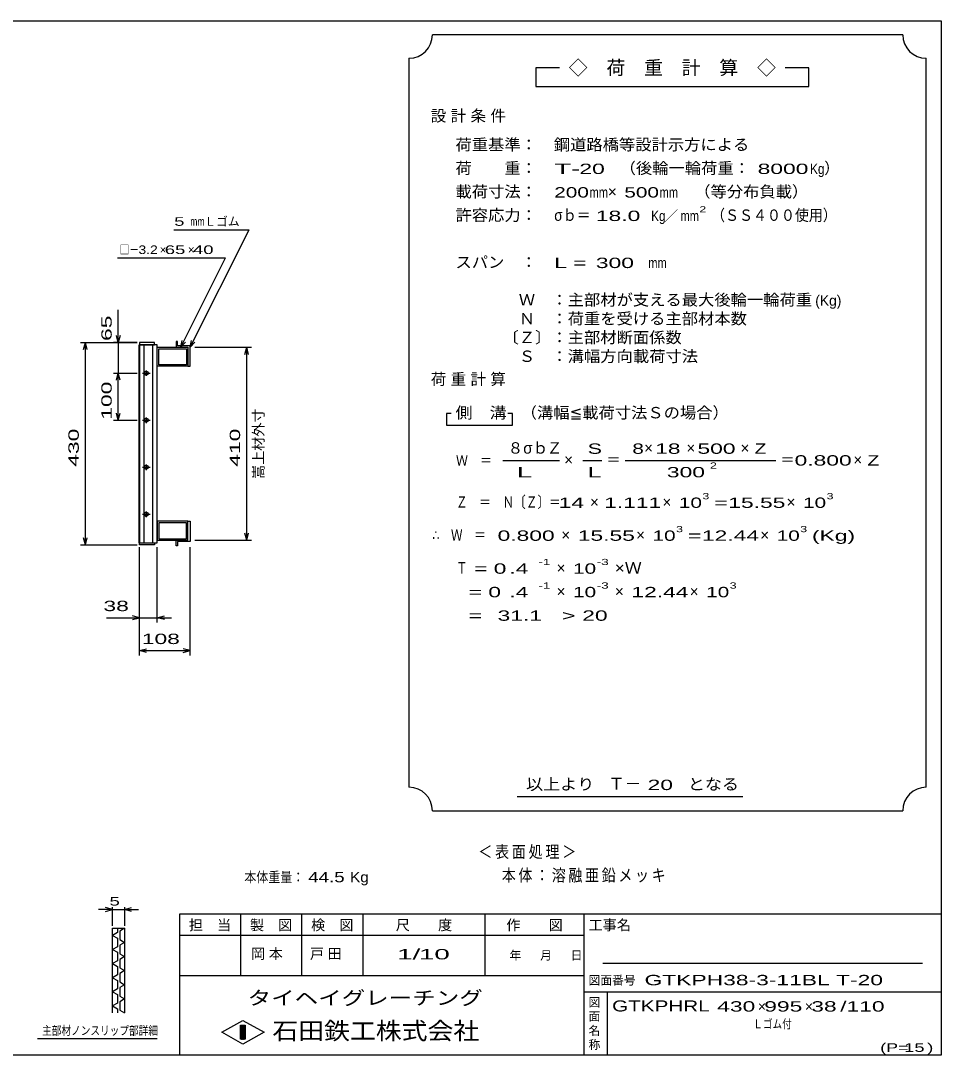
# Model space of a CAD drawing. Units: millimetres, scale not verified. Extents: x -1820 to 1731, y -1282 to 1054.
# Drawn here: x -227 to 1731, y -1146 to 1054 of the extents above; entities that cross this region are included whole.
import ezdxf
from ezdxf.enums import TextEntityAlignment as Align

# ---------------------------------------------------------------- set-up
doc = ezdxf.new("R2010")
doc.units = ezdxf.units.MM
doc.header["$LTSCALE"] = 10
for name, color, linetype, lineweight in [('0_2', 150, 'Continuous', 25), ('16', 3, 'Continuous', 25), ('22', 4, 'Continuous', 25), ('24', 2, 'Continuous', 25), ('32', 4, 'Continuous', 25)]:
    doc.layers.add(name, color=color, linetype=linetype, lineweight=lineweight)
doc.styles.add('ベクトル', font='')
doc.styles.get('ベクトル').set_extended_font_data('ベクトル')

msp = doc.modelspace()

# ---------------------------------------------------------------- linework, layer by layer
at = {"layer": '0_2'}
for p, q in [((-1729, 1053.5), (1731, 1053.5)), ((1731, 1053.5), (1731, -1146.5)), ((1731, -846.5), (111, -846.5)), ((111, -846.5), (111, -1146.5)), ((241, -846.5), (241, -976.5)), ((371, -976.5), (371, -846.5)), ((501, -846.5), (501, -976.5)), ((761, -976.5), (761, -846.5)), ((971, -846.5), (971, -1146.5)), ((971, -891.5), (111, -891.5)), ((1691, -951.5), (1011, -951.5)), ((111, -976.5), (971, -976.5)), ((971, -1011.5), (1731, -1011.5)), ((1021, -1146.5), (1021, -1011.5)), ((201, -1097.5), (246, -1072.5)), ((246, -1072.5), (291, -1097.5)), ((246, -1122.5), (201, -1097.5)), ((241, -1082.5), (251, -1082.5)), ((241, -1112.5), (241, -1082.5)), ((241, -1082.5), (243, -1082.5)), ((243, -1082.5), (243, -1112.5)), ((245, -1112.5), (245, -1082.5)), ((245, -1082.5), (247, -1082.5)), ((291, -1097.5), (246, -1122.5)), ((247, -1082.5), (247, -1112.5)), ((249, -1112.5), (249, -1082.5)), ((249, -1082.5), (251, -1082.5)), ((251, -1082.5), (251, -1112.5)), ((251, -1082.5), (251, -1112.5)), ((251, -1112.5), (241, -1112.5)), ((243, -1112.5), (245, -1112.5)), ((247, -1112.5), (249, -1112.5)), ((1731, -1146.5), (-1729, -1146.5))]:
    msp.add_line(p, q, dxfattribs=at)
at = {"layer": '16'}
for p, q in [((25.3, -56.5), (25.3, 364.5)), ((25.3, 364.5), (26, 364.5)), ((58, 369), (26, 369)), ((26, 369), (26, 364.5)), ((26, 364.5), (58, 364.5)), ((26, 364.5), (26, -56.5)), ((64, 364.5), (26, 364.5)), ((35.5, 364.5), (35.5, -56.5)), ((54.5, -56.5), (54.5, 364.5)), ((58, 364.5), (58, 369)), ((64, -56.5), (64, 364.5)), ((64, 359), (129, 359)), ((64, 319), (64, 359)), ((67, 356), (126, 356)), ((67, 322), (67, 356)), ((107, 371), (104, 371)), ((104, 371), (104, 359)), ((104, 359), (129, 359)), ((107, 362), (107, 371)), ((134, 362), (107, 362)), ((126, 356), (126, 322)), ((129, 359), (129, 319)), ((129, 359), (129, 319)), ((134, 319), (134, 362)), ((40.5, 310), (40.5, 298)), ((129, 319), (64, 319)), ((126, 322), (67, 322)), ((129, 319), (134, 319)), ((32.5, 304), (48.5, 304)), ((42.5, 307), (38.5, 307)), ((38.5, 301), (42.5, 301)), ((32.5, 204), (48.5, 204)), ((42.5, 207), (38.5, 207)), ((38.5, 201), (42.5, 201)), ((40.5, 210), (40.5, 198)), ((40.5, 110), (40.5, 98)), ((32.5, 104), (48.5, 104)), ((42.5, 107), (38.5, 107)), ((38.5, 101), (42.5, 101)), ((32.5, 4), (48.5, 4)), ((42.5, 7), (38.5, 7)), ((38.5, 1), (42.5, 1)), ((40.5, 10), (40.5, -2)), ((129, -11), (64, -11)), ((64, -11), (64, -51)), ((126, -14), (67, -14)), ((67, -14), (67, -48)), ((126, -48), (126, -14)), ((129, -51), (129, -11)), ((129, -11), (134, -11)), ((129, -51), (129, -11)), ((134, -11), (134, -54)), ((26, -56.5), (25.3, -56.5)), ((26, -56.5), (58, -56.5)), ((26, -61), (26, -56.5)), ((26, -56.5), (64, -56.5)), ((58, -61), (26, -61)), ((58, -56.5), (58, -61)), ((64, -51), (129, -51)), ((67, -48), (126, -48)), ((104, -63), (104, -51)), ((104, -51), (129, -51)), ((107, -63), (104, -63)), ((134, -54), (107, -54)), ((107, -54), (107, -63))]:
    msp.add_line(p, q, dxfattribs=at)
for centre, radius, start, end in [((40.5, 304), 4, 46.6, 133.4), ((38.5, 304), 3, 90, 270), ((40.5, 304), 4, 226.6, 313.4), ((42.5, 304), 3, 270, 90), ((38.5, 204), 3, 90, 270), ((40.5, 204), 4, 46.6, 133.4), ((40.5, 204), 4, 226.6, 313.4), ((42.5, 204), 3, 270, 90), ((38.5, 104), 3, 90, 270), ((40.5, 104), 4, 46.6, 133.4), ((40.5, 104), 4, 226.6, 313.4), ((42.5, 104), 3, 270, 90), ((38.5, 4), 3, 90, 270), ((40.5, 4), 4, 46.6, 133.4), ((40.5, 4), 4, 226.6, 313.4), ((42.5, 4), 3, 270, 90)]:
    msp.add_arc(centre, radius, start, end, dxfattribs=at)
at = {"layer": '22'}
for p, q in [((99, 609), (259, 609)), ((134, 359), (259, 609)), ((-21, 549), (209, 549)), ((114, 359), (209, 549)), ((-19, 369), (-19, 439)), ((-19, 369), (-23, 384)), ((-15, 384), (-19, 369)), ((-99, 369), (21, 369)), ((-93, 354), (-89, 369)), ((-85, 354), (-89, 369)), ((-89, -61), (-89, 369)), ((21, 369), (-29, 369)), ((-19, 369), (-19, 304)), ((114, 359), (117, 373.6)), ((114, 359), (124, 370)), ((134, 359), (137, 373.6)), ((134, 359), (144, 370)), ((144, 359), (264, 359)), ((250, 344), (254, 359)), ((258, 344), (254, 359)), ((254, -51), (254, 359)), ((-29, 304), (21, 304)), ((-23, 289), (-19, 304)), ((-15, 289), (-19, 304)), ((-19, 204), (-19, 304)), ((-29, 204), (21, 204)), ((-19, 204), (-23, 219)), ((-19, 204), (-15, 219)), ((254, -51), (250, -36)), ((254, -51), (258, -36)), ((-99, -61), (21, -61)), ((-89, -61), (-93, -46)), ((-89, -61), (-85, -46)), ((26, -226), (26, -66)), ((26, -296), (26, -66)), ((64, -226), (64, -66)), ((134, -296), (134, -66)), ((144, -51), (264, -51)), ((-44, -216), (26, -216)), ((26, -216), (11, -212)), ((11, -220), (26, -216)), ((26, -216), (64, -216)), ((64, -216), (79, -212)), ((79, -220), (64, -216)), ((64, -216), (94, -216)), ((26, -286), (41, -282)), ((41, -290), (26, -286)), ((26, -286), (134, -286)), ((134, -286), (119, -282)), ((119, -290), (134, -286))]:
    msp.add_line(p, q, dxfattribs=at)
at = {"layer": '24', "color": 4}
for p, q in [((1649, 1023.5), (649, 1023.5)), ((599, 973.5), (599, -576.5)), ((1699, -576.5), (1699, 973.5)), ((919, 953.5), (869, 953.5)), ((869, 953.5), (869, 913.5)), ((1449, 953.5), (1399, 953.5)), ((1449, 913.5), (1449, 953.5)), ((869, 913.5), (1449, 913.5)), ((689, 218.5), (679, 218.5)), ((679, 218.5), (679, 193.5)), ((819, 218.5), (809, 218.5)), ((819, 193.5), (819, 218.5)), ((679, 193.5), (819, 193.5)), ((799, 118.5), (919, 118.5)), ((969, 118.5), (1009, 118.5)), ((1059, 118.5), (1379, 118.5)), ((829, -596.5), (1309, -596.5)), ((649, -626.5), (1649, -626.5))]:
    msp.add_line(p, q, dxfattribs=at)
for centre, start, end in [((599, 1023.5), 270, 0), ((1699, 1023.5), 180, 270), ((599, -626.5), 0, 90), ((1699, -626.5), 90, 180)]:
    msp.add_arc(centre, 50, start, end, dxfattribs=at)
at = {"layer": '32'}
for p, q in [((-31, -836.5), (-46, -832.5)), ((-31, -871.5), (-31, -831.5)), ((-6, -831.5), (-6, -871.5)), ((-6, -836.5), (9, -832.5)), ((-31, -836.5), (-61, -836.5)), ((-46, -840.5), (-31, -836.5)), ((-31, -836.5), (-6, -836.5)), ((9, -840.5), (-6, -836.5)), ((-6, -836.5), (24, -836.5)), ((-31, -876.5), (-6, -876.5)), ((-31, -1056.5), (-31, -876.5)), ((-21, -876.5), (-21, -885.5)), ((-6, -876.5), (-16, -882.5)), ((-6, -876.5), (-6, -1056.5)), ((-21, -885.5), (-31, -891.5)), ((-31, -891.5), (-21, -897.5)), ((-21, -897.5), (-21, -915.5)), ((-16, -882.5), (-16, -900.5)), ((-16, -900.5), (-6, -906.5)), ((-21, -915.5), (-31, -921.5)), ((-31, -921.5), (-21, -927.5)), ((-6, -906.5), (-16, -912.5)), ((-16, -912.5), (-16, -930.5)), ((-21, -945.5), (-31, -951.5)), ((-21, -927.5), (-21, -945.5)), ((-16, -930.5), (-6, -936.5)), ((-6, -936.5), (-16, -942.5)), ((-16, -942.5), (-16, -960.5)), ((-31, -951.5), (-21, -957.5)), ((-21, -957.5), (-21, -975.5)), ((-16, -960.5), (-6, -966.5)), ((-6, -966.5), (-16, -972.5)), ((-21, -975.5), (-31, -981.5)), ((-31, -981.5), (-21, -987.5)), ((-21, -987.5), (-21, -1005.5)), ((-16, -972.5), (-16, -990.5)), ((-21, -1005.5), (-31, -1011.5)), ((-31, -1011.5), (-21, -1017.5)), ((-16, -990.5), (-6, -996.5)), ((-6, -996.5), (-16, -1002.5)), ((-16, -1002.5), (-16, -1020.5)), ((-21, -1017.5), (-21, -1035.5)), ((-16, -1020.5), (-6, -1026.5)), ((-6, -1026.5), (-16, -1032.5)), ((-16, -1032.5), (-16, -1050.5)), ((-21, -1035.5), (-31, -1041.5)), ((-31, -1041.5), (-21, -1047.5)), ((-21, -1047.5), (-21, -1056.5)), ((-16, -1050.5), (-6, -1056.5)), ((64, -1111.5), (-191, -1111.5))]:
    msp.add_line(p, q, dxfattribs=at)

# ---------------------------------------------------------------- texts
at = {"layer": '0_2', "style": 'ベクトル'}
for s, height, p in [('担\u3000当', 21.99, (131, -869.5)), ('製\u3000図', 21.99, (261, -869.5)), ('検\u3000図', 21.99, (391, -869.5)), ('尺\u3000\u3000度', 21.99, (571, -869.5)), ('作\u3000\u3000図', 21.99, (806, -869.5)), ('工事名', 21.99, (981, -869.5)), ('年', 18.3, (813, -934)), ('月', 18.3, (878, -934)), ('日', 18.3, (943, -934)), ('図面番号', 18.33, (981, -987)), ('図', 18.3, (981, -1034)), ('面', 18.3, (981, -1064)), ('名', 18.3, (981, -1094)), ('称', 18.3, (981, -1124))]:
    msp.add_text(s, height=height, dxfattribs=at).set_placement(p, align=Align.MIDDLE_LEFT)
at = {"layer": '0_2', "color": 222, "style": 'ベクトル'}
for s, height, width, p in [('タイヘイグレーチング', 29.33, 1.25, (256, -1024.5)), ('石田鉄工株式会社', 36.66, 1.1, (308.5, -1094.5))]:
    msp.add_text(s, height=height, dxfattribs=dict(at, width=width)).set_placement(p, align=Align.MIDDLE_LEFT)
at = {"layer": '22', "color": 2, "style": 'ベクトル'}
for s, height, p in [('Ｌゴム', 18.33, (164, 626.5)), ('×', 18.3, (69, 566.5)), ('×', 18.3, (129, 566.5)), ('×', 22, (1341, -1042.5)), ('×', 22, (1441, -1042.5))]:
    msp.add_text(s, height=height, dxfattribs=at).set_placement(p, align=Align.MIDDLE_LEFT)
for s, height, width, p in [(' 5 ', 18.33, 1.6, (89, 626.5)), ('mm', 18.33, 0.75, (134, 626.5)), ('□－', 18.33, 0.8, (-16, 566.5)), ('3.2', 18.33, 1.2, (24, 566.5)), (' 65 ', 18.33, 1.6, (69, 566.5)), (' 40 ', 18.33, 1.6, (129, 566.5)), (' 38 ', 21.99, 1.65, (-64, -191)), (' 108 ', 21.99, 1.65, (17.5, -261)), ('本体重量：', 21.99, 0.85, (249, -767.5)), (' 44.5', 21.99, 1.35, (374, -767.5)), ('Kg', 21.99, 1.1, (474, -767.5)), ('1/', 21.99, 2, (574, -931.5)), (' 10 ', 21.99, 2, (604, -931.5)), ('GTKPH38-3-11BL T-20               ', 21.99, 1.65, (1100, -986.5)), ('GTKPHRL', 23.46, 1.4, (1031, -1041.5)), (' 430 ', 21.99, 1.65, (1241, -1042.5)), (' 995 ', 21.99, 1.65, (1341, -1042.5)), (' 38 ', 21.99, 1.65, (1441, -1042.5)), ('/', 22, 1.65, (1516, -1042.5)), (' 110 ', 21.99, 1.65, (1516, -1042.5)), ('Ｌゴム付', 18.33, 0.8, (1331, -1080)), ('(P=', 18.33, 1.55, (1601, -1130)), (' 15 ', 18.33, 1.6, (1641, -1130)), (')', 18.3, 1.6, (1701, -1130))]:
    msp.add_text(s, height=height, dxfattribs=dict(at, width=width)).set_placement(p, align=Align.MIDDLE_LEFT)
at = {"layer": '22', "color": 2, "style": 'ベクトル', "width": 1.65}
for s, p in [(' 65 ', (-44, 359)), (' 100 ', (-44, 191.5)), (' 430 ', (-114, 91.5)), (' 410', (229, 91.5))]:
    msp.add_text(s, height=21.99, rotation=90, dxfattribs=at).set_placement(p, align=Align.MIDDLE_LEFT)
at = {"layer": '22', "color": 2, "style": 'ベクトル'}
msp.add_text('嵩上材外寸', height=21.99, rotation=90, dxfattribs=at).set_placement((279, 79), align=Align.MIDDLE_LEFT)
at = {"layer": '22', "color": 2, "attachment_point": 4, "style": 'ベクトル'}
for s, insert, char_height in [('\\T1.2;\\W0.85;＜表面処理＞', (746.5, -715), 25.66), ('\\T1.19;\\W0.85;本体：溶融亜鉛メッキ', (796.5, -765), 25.66), ('\\T1.25;岡本\u3000', (263.5, -931.5), 21.99), ('\\T1.25;戸田\u3000', (388.5, -931.5), 21.99)]:
    msp.add_mtext(s, dxfattribs=dict(at, insert=insert, char_height=char_height))
at = {"layer": '24', "style": 'ベクトル'}
for s, height, p in [('◇\u3000荷\u3000重\u3000計\u3000算\u3000◇', 29.33, (939, 953.5)), ('）', 24.2, (1482, 740)), ('×', 24.2, (1022, 690)), ('／', 22, (1141.5, 638.5)), ('(Kg)', 21.99, (1463, 458.5)), ('８', 24.2, (809, 145)), ('σｂ', 24.19, (842, 145)), ('Ｚ', 24.2, (892, 145)), ('×', 24.2, (1099, 145)), ('×', 24.2, (1189, 145)), ('×', 24.2, (1304, 145)), ('×', 24.2, (929, 120)), ('×', 24.2, (1544, 120)), ('×', 24.2, (984, 30)), ('×', 24.2, (1138, 30)), ('×', 24.2, (1402, 30)), ('×', 24.2, (923, -40)), ('×', 24.2, (1082, -40)), ('×', 24.2, (1346, -40)), ('×', 24.2, (913, -110)), ('×', 24.2, (913, -160)), ('×', 24.2, (1037, -160)), ('×', 24.2, (1196, -160)), ('Ｔ－', 25.66, (1023, -569))]:
    msp.add_text(s, height=height, dxfattribs=at).set_placement(p, align=Align.MIDDLE_LEFT)
for s, height, width, p in [('荷重基準：\u3000', 24.19, 1.05, (698, 790)), ('鋼道路橋等設計示方による', 24.19, 1.05, (907, 790)), ('荷\u3000\u3000重：\u3000', 24.19, 1.05, (698, 740)), ('T-', 21.99, 2, (908, 738.5)), (' 20 ', 21.99, 1.65, (948, 738.5)), ('（後輪一輪荷重：', 24.19, 1.05, (1047, 740)), (' 8000', 21.99, 1.65, (1327, 738.5)), ('Kg', 21.99, 0.85, (1452, 738.5)), ('載荷寸法：\u3000', 24.19, 1.05, (698, 690)), ('\u3000（等分布負載）', 24.19, 1.05, (1171, 690)), ('200', 21.99, 1.5, (908, 688.5)), ('mm', 21.99, 0.8, (983, 688.5)), ('500', 21.99, 1.5, (1057, 688.5)), ('mm', 21.99, 0.8, (1132, 688.5)), ('許容応力：\u3000', 24.19, 1.05, (698, 640)), ('σｂ＝', 24.19, 0.9, (908, 640)), (' 18.0', 21.99, 1.65, (983, 638.5)), ('Kg', 21.99, 0.85, (1114, 638.5)), ('mm', 21.99, 0.8, (1176.5, 638.5)), ('2', 13.2, 1.5, (1216.5, 652.5)), ('（ＳＳ４００使用）', 24.19, 0.9, (1241.5, 640)), ('スパン\u3000：\u3000', 24.19, 1.05, (698, 540)), ('L =', 21.99, 1.65, (908, 538.5)), (' 300 ', 21.99, 1.65, (983, 538.5)), ('mm', 21.99, 0.8, (1108, 538.5)), ('\u3000Ｗ\u3000：主部材が支える最大後輪一輪荷重', 24.19, 1.05, (798, 460)), ('\u3000Ｎ\u3000：荷重を受ける主部材本数', 24.19, 1.05, (798, 420)), ('〔Ｚ〕：主部材断面係数', 24.19, 1.05, (798, 380)), ('\u3000Ｓ\u3000：溝幅方向載荷寸法', 24.19, 1.05, (798, 340)), ('側\u3000溝', 24.19, 1.1, (698, 220)), ('\u3000（溝幅≦載荷寸法Ｓの場合）', 24.19, 1.05, (802, 220)), ('S', 22, 1.55, (979, 143.5)), ('8', 22, 1.5, (1074, 143.5)), (' 18 ', 21.99, 1.65, (1109, 143.5)), (' 500 ', 21.99, 1.65, (1199, 143.5)), ('Z', 22, 1.4, (1334, 143.5)), ('Ｗ\u3000＝', 21.99, 0.85, (699, 118.5)), ('＝', 24.2, 0.9, (1019, 120)), ('2', 13.2, 1.5, (1239, 107.5)), ('＝', 24.2, 0.9, (1389, 120)), ('0.800', 21.99, 1.65, (1419, 118.5)), ('Z', 22, 1.4, (1574, 118.5)), ('L', 22, 1.8, (979, 93.5)), (' 300 ', 21.99, 1.65, (1134, 93.5)), ('Ｚ\u3000＝\u3000Ｎ〔Ｚ〕＝', 24.19, 0.75, (699, 30)), ('3', 13.2, 1.5, (1223, 42.5)), ('3', 13.2, 1.5, (1487, 42.5)), (' 14 ', 21.99, 1.65, (904, 28.5)), ('1.111', 21.99, 1.65, (1014, 28.5)), ('10', 21.99, 1.5, (1173, 28.5)), ('=', 22, 1.7, (1248, 28.5)), ('15.55', 21.99, 1.65, (1278, 28.5)), ('10', 21.99, 1.5, (1437, 28.5)), ('3', 13.2, 1.5, (1167, -27.5)), ('3', 13.2, 1.5, (1431, -27.5)), ('∴\u3000Ｗ\u3000＝', 24.19, 0.75, (649, -40)), (' 0.800', 21.99, 1.65, (774, -41.5)), ('15.55', 21.99, 1.65, (958, -41.5)), ('10', 21.99, 1.5, (1117, -41.5)), ('=', 22, 1.7, (1192, -41.5)), ('12.44', 21.99, 1.65, (1222, -41.5)), ('10', 21.99, 1.5, (1381, -41.5)), ('(Kg)', 21.99, 1.65, (1456, -41.5)), ('Ｔ', 24.2, 0.75, (699, -110)), (' = 0', 21.99, 1.65, (724, -111.5)), (' .4 ', 21.99, 1.65, (799, -111.5)), ('-1', 13.2, 1.65, (874, -97.5)), ('10', 21.99, 1.5, (948, -111.5)), ('-3', 13.2, 1.65, (998, -97.5)), ('×Ｗ', 24.19, 1.1, (1037, -110)), ('  = 0', 21.99, 1.65, (699, -161.5)), (' .4 ', 21.99, 1.65, (799, -161.5)), ('-1', 13.2, 1.65, (874, -147.5)), ('10', 21.99, 1.5, (948, -161.5)), ('-3', 13.2, 1.65, (998, -147.5)), ('12.44', 21.99, 1.65, (1072, -161.5)), ('10', 21.99, 1.5, (1231, -161.5)), ('3', 13.2, 1.5, (1281, -147.5)), ('  =', 21.99, 1.65, (699, -211.5)), (' 31.1', 21.99, 1.65, (774, -211.5)), ('>', 22, 1.7, (924, -211.5)), (' 20 ', 21.99, 1.65, (954, -211.5)), ('以上より\u3000', 24.19, 1.1, (848, -570)), (' 20 ', 21.99, 1.65, (1093, -571.5)), ('となる', 24.19, 1.1, (1192, -570))]:
    msp.add_text(s, height=height, dxfattribs=dict(at, width=width)).set_placement(p, align=Align.MIDDLE_LEFT)
at = {"layer": '24', "attachment_point": 4, "style": 'ベクトル'}
for s, insert, char_height in [('\\T1.28;設計条件', (645.5, 850), 24.19), ('\\T1.28;荷重計算', (645.5, 290), 24.19), ('\\T1.5;\\W2;\\~L\\~', (804, 93.5), 21.99)]:
    msp.add_mtext(s, dxfattribs=dict(at, insert=insert, char_height=char_height))
at = {"layer": '32', "color": 2, "style": 'ベクトル'}
for s, width, p in [(' 5 ', 1.6, (-48.5, -819)), ('主部材ノンスリップ部詳細', 0.8, (-181, -1094))]:
    msp.add_text(s, height=18.33, dxfattribs=dict(at, width=width)).set_placement(p, align=Align.MIDDLE_LEFT)

doc.saveas('drawing.dxf')
